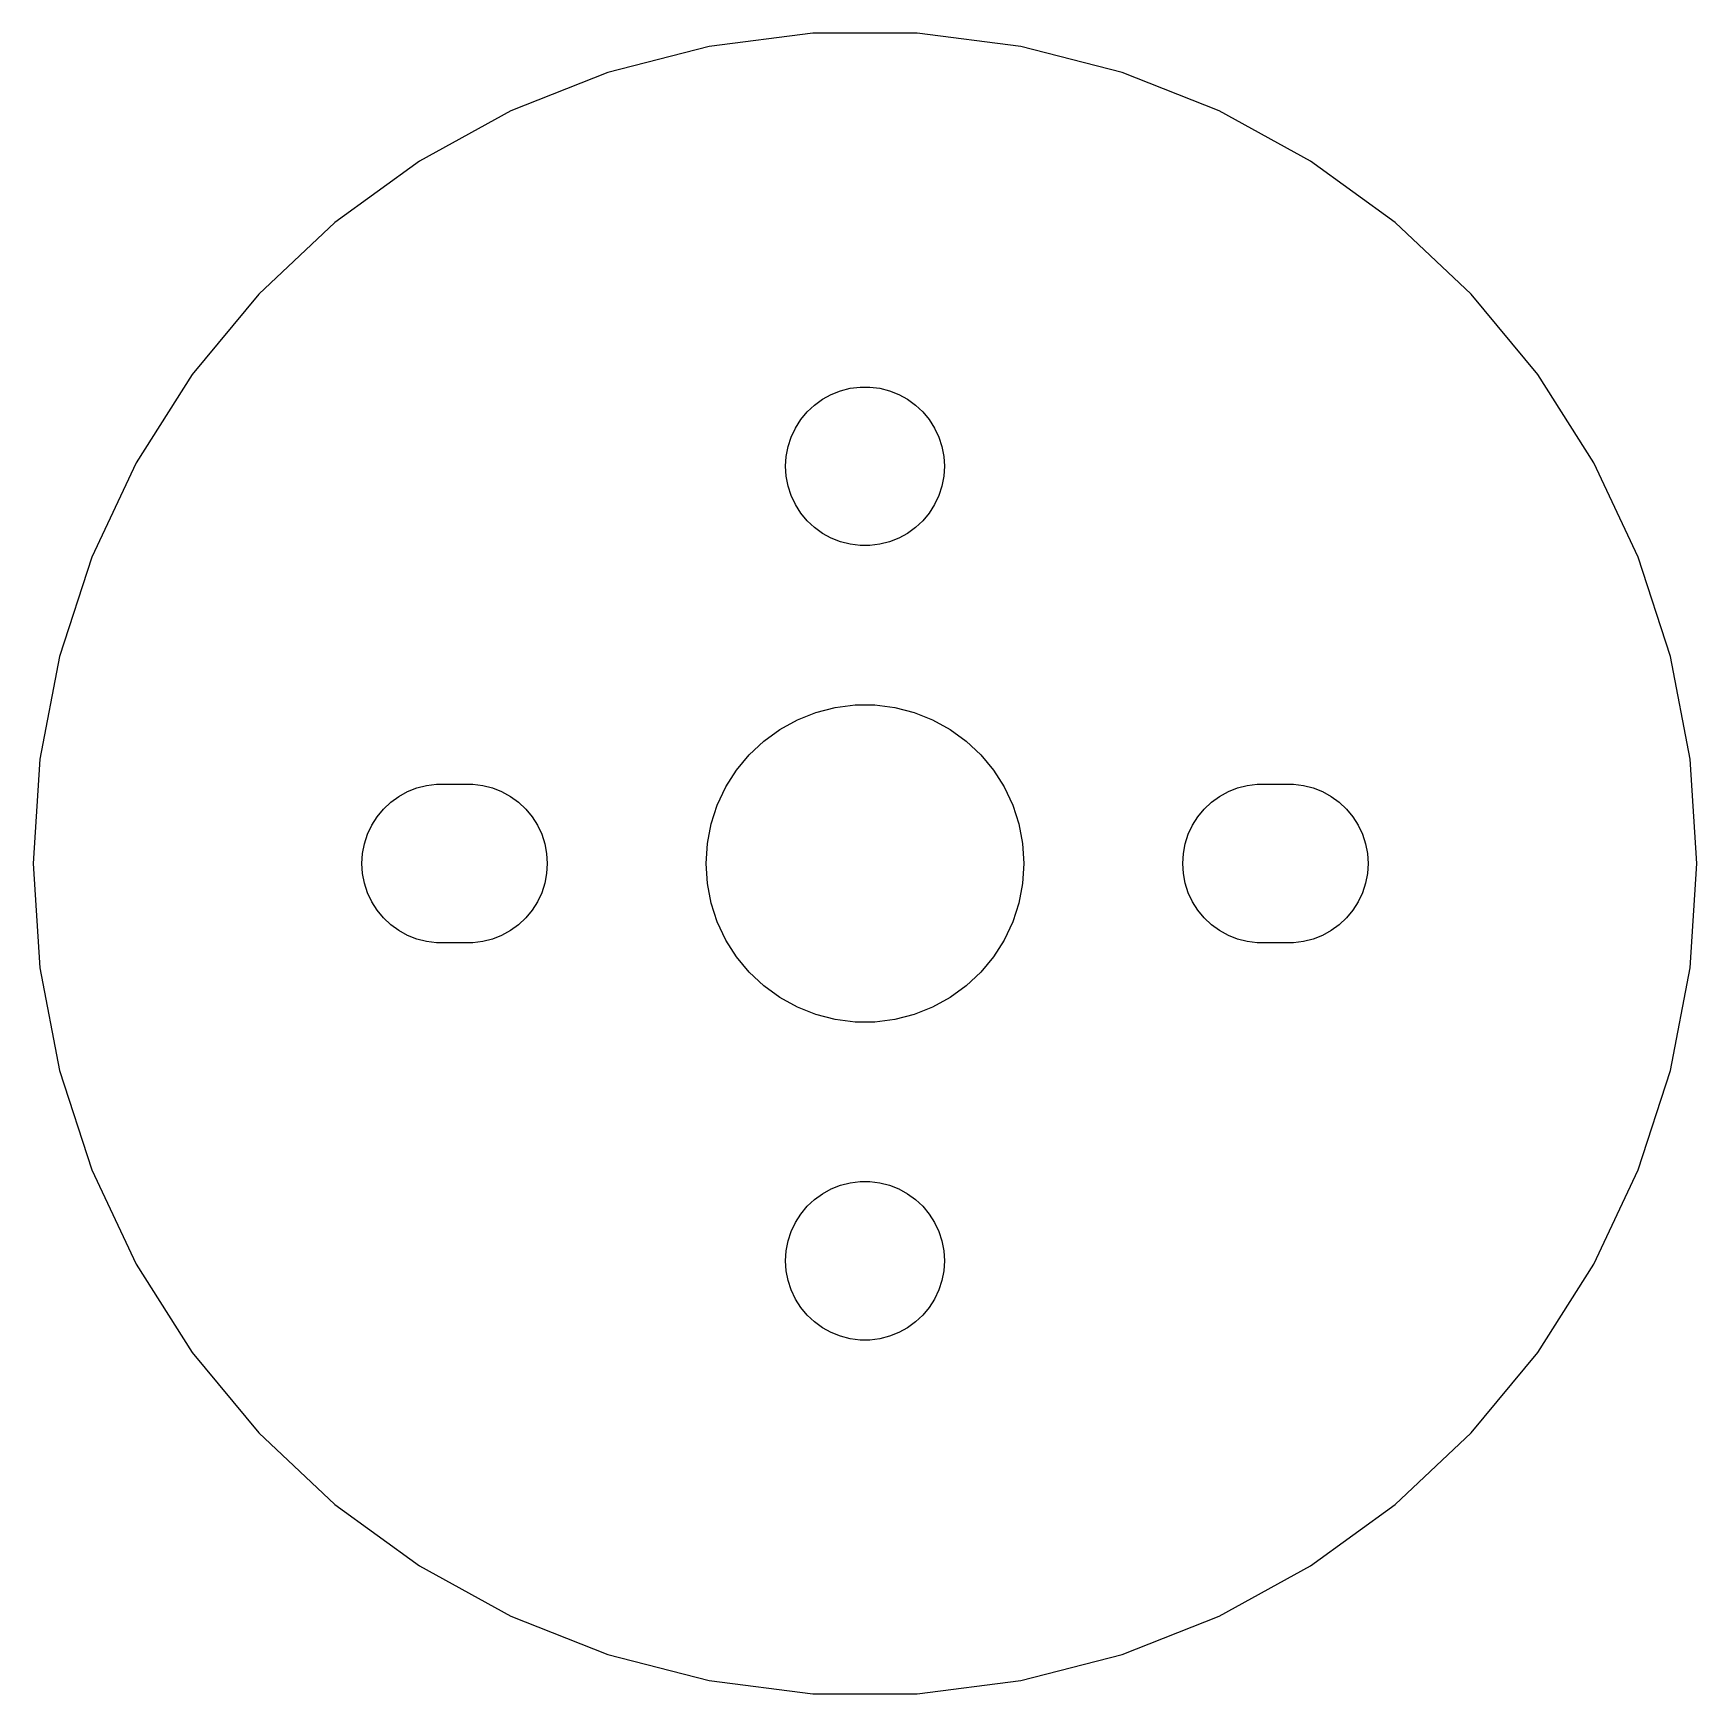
# Model space of a CAD drawing. Header units: metres. Extents: x -16 to 16, y -16 to 126.
# Drawn here: x -15.71 to 15.71, y 94.32 to 125.68 of the extents above.
import ezdxf

# ---------------------------------------------------------------- set-up
doc = ezdxf.new("R2010")
doc.units = ezdxf.units.M

msp = doc.modelspace()

# ---------------------------------------------------------------- linework, layer by layer
for p, q in [((-0.986221, 125.676), (-2.94315, 125.429)), ((0.986221, 125.676), (-0.986221, 125.676)), ((2.94315, 125.429), (0.986221, 125.676)), ((-2.94315, 125.429), (-4.85364, 124.938)), ((4.85364, 124.938), (2.94315, 125.429)), ((-4.85364, 124.938), (-6.68759, 124.212)), ((6.68759, 124.212), (4.85364, 124.938)), ((-6.68759, 124.212), (-8.41608, 123.262)), ((8.41608, 123.262), (6.68759, 124.212)), ((-8.41608, 123.262), (-10.0118, 122.102)), ((10.0118, 122.102), (8.41608, 123.262)), ((-10.0118, 122.102), (-11.4497, 120.752)), ((11.4497, 120.752), (10.0118, 122.102)), ((-11.4497, 120.752), (-12.707, 119.232)), ((12.707, 119.232), (11.4497, 120.752)), ((-12.707, 119.232), (-13.7639, 117.567)), ((13.7639, 117.567), (12.707, 119.232)), ((-0.956131, 118.656), (-0.803726, 118.766)), ((-0.803726, 118.766), (-0.638657, 118.857)), ((-0.638657, 118.857), (-0.463516, 118.927)), ((-0.463516, 118.927), (-0.281067, 118.973)), ((-0.281067, 118.973), (-0.094177, 118.997)), ((-0.094177, 118.997), (0.094177, 118.997)), ((0.094177, 118.997), (0.281067, 118.973)), ((0.281067, 118.973), (0.463516, 118.927)), ((0.463516, 118.927), (0.638657, 118.857)), ((0.638657, 118.857), (0.803726, 118.766)), ((0.803726, 118.766), (0.956131, 118.656)), ((-1.21352, 118.382), (-1.09344, 118.527)), ((-1.09344, 118.527), (-0.956131, 118.656)), ((0.956131, 118.656), (1.09344, 118.527)), ((1.09344, 118.527), (1.21352, 118.382)), ((-1.39465, 118.052), (-1.31445, 118.223)), ((-1.31445, 118.223), (-1.21352, 118.382)), ((1.21352, 118.382), (1.31445, 118.223)), ((1.31445, 118.223), (1.39465, 118.052)), ((-1.48816, 117.688), (-1.45287, 117.873)), ((-1.45287, 117.873), (-1.39465, 118.052)), ((1.39465, 118.052), (1.45287, 117.873)), ((1.45287, 117.873), (1.48816, 117.688)), ((-13.7639, 117.567), (-14.6037, 115.782)), ((-1.5, 117.5), (-1.48816, 117.688)), ((-1.48816, 117.312), (-1.5, 117.5)), ((1.48816, 117.688), (1.5, 117.5)), ((1.5, 117.5), (1.48816, 117.312)), ((14.6037, 115.782), (13.7639, 117.567)), ((-1.45287, 117.127), (-1.48816, 117.312)), ((1.48816, 117.312), (1.45287, 117.127)), ((-1.39465, 116.948), (-1.45287, 117.127)), ((-1.31445, 116.777), (-1.39465, 116.948)), ((1.39465, 116.948), (1.31445, 116.777)), ((1.45287, 117.127), (1.39465, 116.948)), ((-1.21352, 116.618), (-1.31445, 116.777)), ((-1.09344, 116.473), (-1.21352, 116.618)), ((1.21352, 116.618), (1.09344, 116.473)), ((1.31445, 116.777), (1.21352, 116.618)), ((-0.956131, 116.344), (-1.09344, 116.473)), ((-0.803726, 116.234), (-0.956131, 116.344)), ((-0.638657, 116.143), (-0.803726, 116.234)), ((0.803726, 116.234), (0.638657, 116.143)), ((0.956131, 116.344), (0.803726, 116.234)), ((1.09344, 116.473), (0.956131, 116.344)), ((-0.463516, 116.073), (-0.638657, 116.143)), ((-0.281067, 116.027), (-0.463516, 116.073)), ((-0.094177, 116.003), (-0.281067, 116.027)), ((0.094177, 116.003), (-0.094177, 116.003)), ((0.281067, 116.027), (0.094177, 116.003)), ((0.463516, 116.073), (0.281067, 116.027)), ((0.638657, 116.143), (0.463516, 116.073)), ((-14.6037, 115.782), (-15.2133, 113.906)), ((15.2133, 113.906), (14.6037, 115.782)), ((-15.2133, 113.906), (-15.5829, 111.969)), ((15.5829, 111.969), (15.2133, 113.906)), ((-1.27733, 112.714), (-0.927048, 112.853)), ((-0.927048, 112.853), (-0.562134, 112.947)), ((-0.562134, 112.947), (-0.18837, 112.994)), ((-0.18837, 112.994), (0.18837, 112.994)), ((0.18837, 112.994), (0.562134, 112.947)), ((0.562134, 112.947), (0.927048, 112.853)), ((0.927048, 112.853), (1.27733, 112.714)), ((-1.91226, 112.312), (-1.60747, 112.533)), ((-1.60747, 112.533), (-1.27733, 112.714)), ((1.27733, 112.714), (1.60747, 112.533)), ((1.60747, 112.533), (1.91226, 112.312)), ((-2.1869, 112.054), (-1.91226, 112.312)), ((1.91226, 112.312), (2.1869, 112.054)), ((-15.5829, 111.969), (-15.7067, 110)), ((-2.42705, 111.763), (-2.1869, 112.054)), ((2.1869, 112.054), (2.42705, 111.763)), ((15.7067, 110), (15.5829, 111.969)), ((-2.62891, 111.445), (-2.42705, 111.763)), ((2.42705, 111.763), (2.62891, 111.445)), ((-8.95613, 111.156), (-8.80373, 111.266)), ((-8.80373, 111.266), (-8.63866, 111.357)), ((-8.63866, 111.357), (-8.46352, 111.427)), ((-8.46352, 111.427), (-8.28107, 111.473)), ((-8.28107, 111.473), (-8.09418, 111.497)), ((-8.09418, 111.497), (-7.40581, 111.497)), ((-7.40581, 111.497), (-7.21892, 111.473)), ((-7.21892, 111.473), (-7.03647, 111.427)), ((-7.03647, 111.427), (-6.86133, 111.357)), ((-6.86133, 111.357), (-6.69626, 111.266)), ((-6.69626, 111.266), (-6.54385, 111.156)), ((-2.78932, 111.104), (-2.62891, 111.445)), ((2.62891, 111.445), (2.78932, 111.104)), ((6.54385, 111.156), (6.69626, 111.266)), ((6.69626, 111.266), (6.86133, 111.357)), ((6.86133, 111.357), (7.03647, 111.427)), ((7.03647, 111.427), (7.21892, 111.473)), ((7.21892, 111.473), (7.40581, 111.497)), ((7.40581, 111.497), (8.09418, 111.497)), ((8.09418, 111.497), (8.28107, 111.473)), ((8.28107, 111.473), (8.46352, 111.427)), ((8.46352, 111.427), (8.63866, 111.357)), ((8.63866, 111.357), (8.80373, 111.266)), ((8.80373, 111.266), (8.95613, 111.156)), ((-9.21352, 110.882), (-9.09344, 111.027)), ((-9.09344, 111.027), (-8.95613, 111.156)), ((-6.54385, 111.156), (-6.40654, 111.027)), ((-6.40654, 111.027), (-6.28647, 110.882)), ((-2.90575, 110.746), (-2.78932, 111.104)), ((2.78932, 111.104), (2.90575, 110.746)), ((6.28647, 110.882), (6.40654, 111.027)), ((6.40654, 111.027), (6.54385, 111.156)), ((8.95613, 111.156), (9.09344, 111.027)), ((9.09344, 111.027), (9.21352, 110.882)), ((-9.39465, 110.552), (-9.31445, 110.723)), ((-9.31445, 110.723), (-9.21352, 110.882)), ((-6.28647, 110.882), (-6.18553, 110.723)), ((-6.18553, 110.723), (-6.10533, 110.552)), ((-2.97633, 110.376), (-2.90575, 110.746)), ((2.90575, 110.746), (2.97633, 110.376)), ((6.10533, 110.552), (6.18553, 110.723)), ((6.18553, 110.723), (6.28647, 110.882)), ((9.21352, 110.882), (9.31445, 110.723)), ((9.31445, 110.723), (9.39465, 110.552)), ((-9.48816, 110.188), (-9.45287, 110.373)), ((-9.45287, 110.373), (-9.39465, 110.552)), ((-6.10533, 110.552), (-6.04712, 110.373)), ((-6.04712, 110.373), (-6.01183, 110.188)), ((-3, 110), (-2.97633, 110.376)), ((2.97633, 110.376), (3, 110)), ((6.01183, 110.188), (6.04712, 110.373)), ((6.04712, 110.373), (6.10533, 110.552)), ((9.39465, 110.552), (9.45287, 110.373)), ((9.45287, 110.373), (9.48816, 110.188)), ((-15.7067, 110), (-15.5829, 108.031)), ((-9.5, 110), (-9.48816, 110.188)), ((-9.48816, 109.812), (-9.5, 110)), ((-6.01183, 110.188), (-6, 110)), ((-6, 110), (-6.01183, 109.812)), ((-2.97633, 109.624), (-3, 110)), ((3, 110), (2.97633, 109.624)), ((6, 110), (6.01183, 110.188)), ((6.01183, 109.812), (6, 110)), ((9.48816, 110.188), (9.5, 110)), ((9.5, 110), (9.48816, 109.812)), ((15.5829, 108.031), (15.7067, 110)), ((-9.45287, 109.627), (-9.48816, 109.812)), ((-6.01183, 109.812), (-6.04712, 109.627)), ((6.04712, 109.627), (6.01183, 109.812)), ((9.48816, 109.812), (9.45287, 109.627)), ((-9.39465, 109.448), (-9.45287, 109.627)), ((-9.31445, 109.277), (-9.39465, 109.448)), ((-6.10533, 109.448), (-6.18553, 109.277)), ((-6.04712, 109.627), (-6.10533, 109.448)), ((-2.90575, 109.254), (-2.97633, 109.624)), ((2.97633, 109.624), (2.90575, 109.254)), ((6.10533, 109.448), (6.04712, 109.627)), ((6.18553, 109.277), (6.10533, 109.448)), ((9.39465, 109.448), (9.31445, 109.277)), ((9.45287, 109.627), (9.39465, 109.448)), ((-9.21352, 109.118), (-9.31445, 109.277)), ((-9.09344, 108.973), (-9.21352, 109.118)), ((-6.28647, 109.118), (-6.40654, 108.973)), ((-6.18553, 109.277), (-6.28647, 109.118)), ((-2.78932, 108.896), (-2.90575, 109.254)), ((2.90575, 109.254), (2.78932, 108.896)), ((6.28647, 109.118), (6.18553, 109.277)), ((6.40654, 108.973), (6.28647, 109.118)), ((9.21352, 109.118), (9.09344, 108.973)), ((9.31445, 109.277), (9.21352, 109.118)), ((-8.95613, 108.844), (-9.09344, 108.973)), ((-8.80373, 108.734), (-8.95613, 108.844)), ((-8.63866, 108.643), (-8.80373, 108.734)), ((-6.69626, 108.734), (-6.86133, 108.643)), ((-6.54385, 108.844), (-6.69626, 108.734)), ((-6.40654, 108.973), (-6.54385, 108.844)), ((-2.62891, 108.555), (-2.78932, 108.896)), ((2.78932, 108.896), (2.62891, 108.555)), ((6.54385, 108.844), (6.40654, 108.973)), ((6.69626, 108.734), (6.54385, 108.844)), ((6.86133, 108.643), (6.69626, 108.734)), ((8.80373, 108.734), (8.63866, 108.643)), ((8.95613, 108.844), (8.80373, 108.734)), ((9.09344, 108.973), (8.95613, 108.844)), ((-8.46352, 108.573), (-8.63866, 108.643)), ((-8.28107, 108.527), (-8.46352, 108.573)), ((-8.09418, 108.503), (-8.28107, 108.527)), ((-7.40581, 108.503), (-8.09418, 108.503)), ((-7.21892, 108.527), (-7.40581, 108.503)), ((-7.03647, 108.573), (-7.21892, 108.527)), ((-6.86133, 108.643), (-7.03647, 108.573)), ((-2.42705, 108.237), (-2.62891, 108.555)), ((2.62891, 108.555), (2.42705, 108.237)), ((7.03647, 108.573), (6.86133, 108.643)), ((7.21892, 108.527), (7.03647, 108.573)), ((7.40581, 108.503), (7.21892, 108.527)), ((8.09418, 108.503), (7.40581, 108.503)), ((8.28107, 108.527), (8.09418, 108.503)), ((8.46352, 108.573), (8.28107, 108.527)), ((8.63866, 108.643), (8.46352, 108.573)), ((-2.1869, 107.946), (-2.42705, 108.237)), ((2.42705, 108.237), (2.1869, 107.946)), ((-15.5829, 108.031), (-15.2133, 106.094)), ((-1.91226, 107.688), (-2.1869, 107.946)), ((2.1869, 107.946), (1.91226, 107.688)), ((15.2133, 106.094), (15.5829, 108.031)), ((-1.60747, 107.467), (-1.91226, 107.688)), ((-1.27733, 107.286), (-1.60747, 107.467)), ((1.60747, 107.467), (1.27733, 107.286)), ((1.91226, 107.688), (1.60747, 107.467)), ((-0.927048, 107.147), (-1.27733, 107.286)), ((-0.562134, 107.053), (-0.927048, 107.147)), ((0.927048, 107.147), (0.562134, 107.053)), ((1.27733, 107.286), (0.927048, 107.147)), ((-0.18837, 107.006), (-0.562134, 107.053)), ((0.18837, 107.006), (-0.18837, 107.006)), ((0.562134, 107.053), (0.18837, 107.006)), ((-15.2133, 106.094), (-14.6037, 104.218)), ((14.6037, 104.218), (15.2133, 106.094)), ((-14.6037, 104.218), (-13.7639, 102.433)), ((-0.281067, 103.973), (-0.094177, 103.997)), ((-0.094177, 103.997), (0.094177, 103.997)), ((0.094177, 103.997), (0.281067, 103.973)), ((13.7639, 102.433), (14.6037, 104.218)), ((-0.956131, 103.656), (-0.803726, 103.766)), ((-0.803726, 103.766), (-0.638657, 103.857)), ((-0.638657, 103.857), (-0.463516, 103.927)), ((-0.463516, 103.927), (-0.281067, 103.973)), ((0.281067, 103.973), (0.463516, 103.927)), ((0.463516, 103.927), (0.638657, 103.857)), ((0.638657, 103.857), (0.803726, 103.766)), ((0.803726, 103.766), (0.956131, 103.656)), ((-1.31445, 103.223), (-1.21352, 103.382)), ((-1.21352, 103.382), (-1.09344, 103.527)), ((-1.09344, 103.527), (-0.956131, 103.656)), ((0.956131, 103.656), (1.09344, 103.527)), ((1.09344, 103.527), (1.21352, 103.382)), ((1.21352, 103.382), (1.31445, 103.223)), ((-1.45287, 102.873), (-1.39465, 103.052)), ((-1.39465, 103.052), (-1.31445, 103.223)), ((1.31445, 103.223), (1.39465, 103.052)), ((1.39465, 103.052), (1.45287, 102.873)), ((-1.48816, 102.688), (-1.45287, 102.873)), ((1.45287, 102.873), (1.48816, 102.688)), ((-13.7639, 102.433), (-12.707, 100.768)), ((-1.5, 102.5), (-1.48816, 102.688)), ((-1.48816, 102.312), (-1.5, 102.5)), ((1.48816, 102.688), (1.5, 102.5)), ((1.5, 102.5), (1.48816, 102.312)), ((12.707, 100.768), (13.7639, 102.433)), ((-1.45287, 102.127), (-1.48816, 102.312)), ((-1.39465, 101.948), (-1.45287, 102.127)), ((1.45287, 102.127), (1.39465, 101.948)), ((1.48816, 102.312), (1.45287, 102.127)), ((-1.31445, 101.777), (-1.39465, 101.948)), ((1.39465, 101.948), (1.31445, 101.777)), ((-1.21352, 101.618), (-1.31445, 101.777)), ((-1.09344, 101.473), (-1.21352, 101.618)), ((-0.956131, 101.344), (-1.09344, 101.473)), ((1.09344, 101.473), (0.956131, 101.344)), ((1.21352, 101.618), (1.09344, 101.473)), ((1.31445, 101.777), (1.21352, 101.618)), ((-0.803726, 101.234), (-0.956131, 101.344)), ((-0.638657, 101.143), (-0.803726, 101.234)), ((0.803726, 101.234), (0.638657, 101.143)), ((0.956131, 101.344), (0.803726, 101.234)), ((-0.463516, 101.073), (-0.638657, 101.143)), ((-0.281067, 101.027), (-0.463516, 101.073)), ((-0.094177, 101.003), (-0.281067, 101.027)), ((0.094177, 101.003), (-0.094177, 101.003)), ((0.281067, 101.027), (0.094177, 101.003)), ((0.463516, 101.073), (0.281067, 101.027)), ((0.638657, 101.143), (0.463516, 101.073)), ((-12.707, 100.768), (-11.4497, 99.248)), ((11.4497, 99.248), (12.707, 100.768)), ((-11.4497, 99.248), (-10.0118, 97.8978)), ((10.0118, 97.8978), (11.4497, 99.248)), ((-10.0118, 97.8978), (-8.41608, 96.7384)), ((8.41608, 96.7384), (10.0118, 97.8978)), ((-8.41608, 96.7384), (-6.68759, 95.7881)), ((6.68759, 95.7881), (8.41608, 96.7384)), ((-6.68759, 95.7881), (-4.85364, 95.062)), ((4.85364, 95.062), (6.68759, 95.7881)), ((-4.85364, 95.062), (-2.94315, 94.5715)), ((2.94315, 94.5715), (4.85364, 95.062)), ((-2.94315, 94.5715), (-0.986221, 94.3243)), ((0.986221, 94.3243), (2.94315, 94.5715)), ((-0.986221, 94.3243), (0.986221, 94.3243))]:
    msp.add_line(p, q)

doc.saveas('drawing.dxf')
